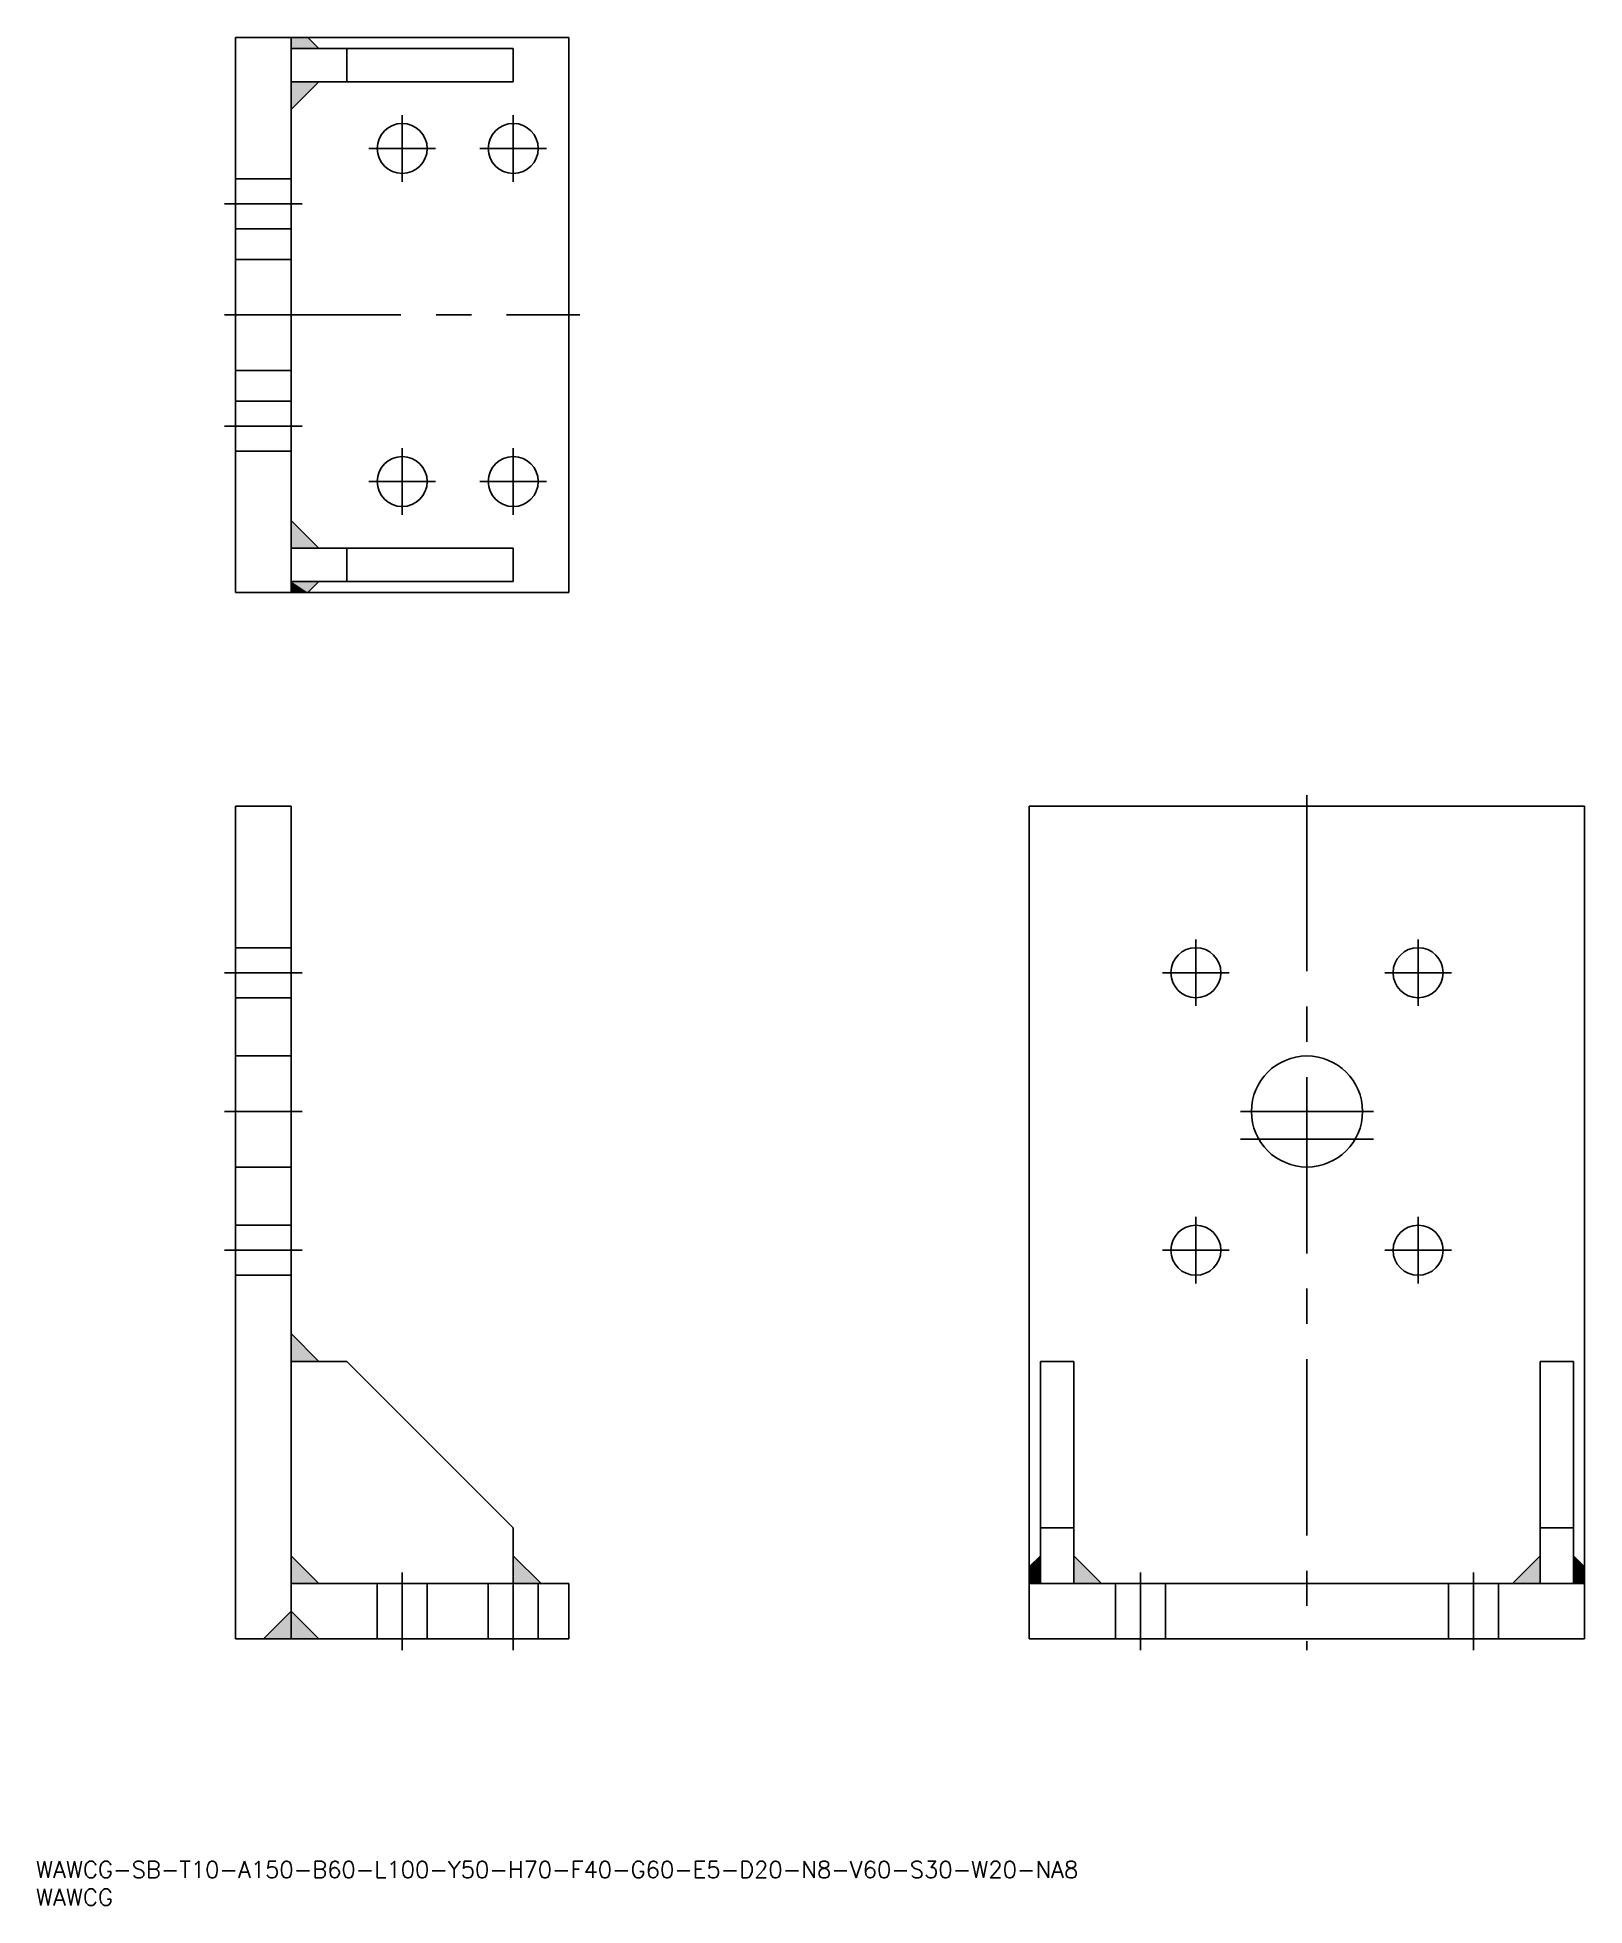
# Model space of a CAD drawing. Extents: x 0 to 279, y 0 to 336.
import ezdxf

# ---------------------------------------------------------------- set-up
doc = ezdxf.new("R2010")
doc.units = 0
doc.linetypes.add('CENTER', pattern=[50.8, 31.75, -6.35, 6.35, -6.35])
doc.linetypes.add('DASHED', pattern=[19.05, 12.7, -6.35])
doc.layers.get('0').update_dxf_attribs({"linetype": 'CONTINUOUS'})
doc.layers.add('CENTER', color=1, linetype='CENTER')
doc.styles.get("Standard").update_dxf_attribs({"font": 'txt.shx', "height": 3, "bigfont": 'bigfont.shx'})

# ---------------------------------------------------------------- blocks, each defined once
blk = doc.blocks.new('*U1')
at = {"color": 7, "linetype": 'CONTINUOUS'}
blk.add_text('WAWCG-SB-T10-A150-B60-L100-Y50-H70-F40-G60-E5-D20-N8-V60-S30-W20-NA8', height=3, dxfattribs=at).set_placement((0, 5))
blk = doc.blocks.new('*U2')
at = {"color": 7, "linetype": 'CONTINUOUS'}
blk.add_text('WAWCG', height=3, dxfattribs=at).set_placement((0, 0))
blk = doc.blocks.new('*U3')
at = {"color": 7, "linetype": 'CONTINUOUS'}
for p, q in [((180.891983, 63.026256), (178.891983, 61.026256)), ((178.891983, 61.026256), (178.891983, 58.026256)), ((180.891983, 61.026256), (180.891983, 63.026256)), ((180.891983, 61.026256), (180.891983, 58.026256))]:
    blk.add_line(p, q, dxfattribs=at)
for points in [[(180.891983, 63.026256), (178.891983, 61.026256), (180.891983, 61.026256)], [(178.891983, 61.026256), (178.891983, 58.026256), (180.891983, 58.026256)]]:
    blk.add_solid(points, dxfattribs=at)
at = {"color": 7, "linetype": 'CONTINUOUS', "extrusion": (0, 0, -1)}
blk.add_solid([(-178.891983, 61.026256), (-180.891983, 61.026256), (-180.891983, 58.026256)], dxfattribs=at)
blk = doc.blocks.new('*U4')
at = {"color": 7, "linetype": 'CONTINUOUS'}
for p, q in [((45.964051, 336.47943), (45.964051, 334.47943)), ((48.964051, 336.47943), (50.964051, 334.47943))]:
    blk.add_line(p, q, dxfattribs=at)
blk.add_solid([(45.964051, 336.47943), (45.964051, 334.47943), (50.964051, 334.47943)], dxfattribs=at)
at = {"color": 7, "linetype": 'CONTINUOUS', "extrusion": (0, 0, -1)}
blk.add_solid([(-45.964051, 336.47943), (-48.964051, 336.47943), (-50.964051, 334.47943)], dxfattribs=at)
blk = doc.blocks.new('*U5')
at = {"color": 7, "linetype": 'CONTINUOUS'}
for p, q in [((50.964051, 328.47943), (45.964051, 323.47943)), ((45.964051, 323.47943), (45.964051, 328.47943))]:
    blk.add_line(p, q, dxfattribs=at)
at = {"color": 7, "linetype": 'CONTINUOUS', "extrusion": (0, 0, -1)}
blk.add_solid([(-45.964051, 328.47943), (-50.964051, 328.47943), (-45.964051, 323.47943)], dxfattribs=at)
blk = doc.blocks.new('*U6')
at = {"color": 7, "linetype": 'CONTINUOUS'}
for p, q in [((45.964051, 103.026256), (45.964051, 98.026256)), ((50.964051, 98.026256), (45.964051, 103.026256))]:
    blk.add_line(p, q, dxfattribs=at)
blk.add_solid([(45.964051, 103.026256), (45.964051, 98.026256), (50.964051, 98.026256)], dxfattribs=at)
blk = doc.blocks.new('*U7')
at = {"color": 7, "linetype": 'CONTINUOUS'}
for p, q in [((45.964051, 63.026256), (45.964051, 58.026256)), ((50.964051, 58.026256), (45.964051, 63.026256))]:
    blk.add_line(p, q, dxfattribs=at)
blk.add_solid([(45.964051, 63.026256), (45.964051, 58.026256), (50.964051, 58.026256)], dxfattribs=at)
blk = doc.blocks.new('*U8')
at = {"color": 7, "linetype": 'CONTINUOUS'}
for p, q in [((85.964051, 63.026256), (85.964051, 58.026256)), ((90.964051, 58.026256), (85.964051, 63.026256))]:
    blk.add_line(p, q, dxfattribs=at)
blk.add_solid([(85.964051, 63.026256), (85.964051, 58.026256), (90.964051, 58.026256)], dxfattribs=at)
blk = doc.blocks.new('*U9')
at = {"color": 7, "linetype": 'CONTINUOUS'}
for p, q in [((45.964051, 53.026256), (45.964051, 48.026256)), ((50.964051, 48.026256), (45.964051, 53.026256))]:
    blk.add_line(p, q, dxfattribs=at)
blk.add_solid([(45.964051, 53.026256), (45.964051, 48.026256), (50.964051, 48.026256)], dxfattribs=at)
blk = doc.blocks.new('*U10')
at = {"color": 7, "linetype": 'CONTINUOUS'}
for p, q in [((45.964051, 53.026256), (40.964051, 48.026256)), ((45.964051, 48.026256), (45.964051, 53.026256))]:
    blk.add_line(p, q, dxfattribs=at)
blk.add_solid([(45.964051, 53.026256), (40.964051, 48.026256), (45.964051, 48.026256)], dxfattribs=at)
blk = doc.blocks.new('*U11')
at = {"color": 7, "linetype": 'CONTINUOUS'}
for p, q in [((186.891983, 63.026256), (186.891983, 58.026256)), ((191.891983, 58.026256), (186.891983, 63.026256))]:
    blk.add_line(p, q, dxfattribs=at)
blk.add_solid([(186.891983, 63.026256), (186.891983, 58.026256), (191.891983, 58.026256)], dxfattribs=at)
blk = doc.blocks.new('*U12')
at = {"color": 7, "linetype": 'CONTINUOUS'}
for p, q in [((45.964051, 238.47943), (45.964051, 236.47943)), ((50.964051, 238.47943), (48.964051, 236.47943))]:
    blk.add_line(p, q, dxfattribs=at)
blk.add_solid([(45.964051, 238.47943), (45.964051, 236.47943), (48.964051, 236.47943)], dxfattribs=at)
at = {"color": 7, "linetype": 'CONTINUOUS', "extrusion": (0, 0, -1)}
blk.add_solid([(-45.964051, 238.47943), (-50.964051, 238.47943), (-48.964051, 236.47943)], dxfattribs=at)
blk = doc.blocks.new('*U13')
at = {"color": 7, "linetype": 'CONTINUOUS'}
for p, q in [((45.964051, 249.47943), (45.964051, 244.47943)), ((50.964051, 244.47943), (45.964051, 249.47943))]:
    blk.add_line(p, q, dxfattribs=at)
blk.add_solid([(45.964051, 249.47943), (45.964051, 244.47943), (50.964051, 244.47943)], dxfattribs=at)
blk = doc.blocks.new('*U14')
at = {"color": 7, "linetype": 'CONTINUOUS'}
for p, q in [((276.891983, 63.026256), (276.891983, 61.026256)), ((278.891983, 61.026256), (276.891983, 63.026256)), ((276.891983, 61.026256), (276.891983, 58.026256)), ((278.891983, 61.026256), (278.891983, 58.026256))]:
    blk.add_line(p, q, dxfattribs=at)
for points in [[(276.891983, 63.026256), (276.891983, 61.026256), (278.891983, 61.026256)], [(276.891983, 61.026256), (276.891983, 58.026256), (278.891983, 58.026256)]]:
    blk.add_solid(points, dxfattribs=at)
at = {"color": 7, "linetype": 'CONTINUOUS', "extrusion": (0, 0, -1)}
blk.add_solid([(-276.891983, 61.026256), (-278.891983, 61.026256), (-278.891983, 58.026256)], dxfattribs=at)
blk = doc.blocks.new('*U15')
at = {"color": 7, "linetype": 'CONTINUOUS'}
for p, q in [((270.891983, 63.026256), (265.891983, 58.026256)), ((270.891983, 58.026256), (270.891983, 63.026256))]:
    blk.add_line(p, q, dxfattribs=at)
blk.add_solid([(270.891983, 63.026256), (265.891983, 58.026256), (270.891983, 58.026256)], dxfattribs=at)

msp = doc.modelspace()

# ---------------------------------------------------------------- linework, layer by layer
at = {"color": 7, "linetype": 'CONTINUOUS'}
for p, q in [((95.964051, 336.47943), (35.964051, 336.47943)), ((35.964051, 336.47943), (35.964051, 236.47943)), ((45.964051, 336.47943), (45.964051, 236.47943)), ((45.964051, 336.47943), (45.964051, 236.47943)), ((48.964051, 336.47943), (50.964051, 334.47943)), ((95.964051, 236.47943), (95.964051, 336.47943)), ((45.964051, 334.47943), (85.964051, 334.47943)), ((55.964051, 328.47943), (55.964051, 334.47943)), ((85.964051, 334.47943), (85.964051, 328.47943)), ((45.964051, 328.47943), (85.964051, 328.47943)), ((45.964051, 323.47943), (50.964051, 328.47943)), ((45.964051, 249.47943), (50.964051, 244.47943)), ((45.964051, 244.47943), (85.964051, 244.47943)), ((55.964051, 244.47943), (55.964051, 238.47943)), ((85.964051, 238.47943), (85.964051, 244.47943)), ((35.964051, 236.47943), (95.964051, 236.47943)), ((45.964051, 238.47943), (85.964051, 238.47943)), ((48.964051, 236.47943), (50.964051, 238.47943)), ((35.964051, 48.026256), (35.964051, 198.026256)), ((35.964051, 198.026256), (45.964051, 198.026256)), ((45.964051, 48.026256), (45.964051, 198.026256)), ((178.891983, 48.026256), (178.891983, 198.026256)), ((178.891983, 198.026256), (278.891983, 198.026256)), ((278.891983, 198.026256), (278.891983, 48.026256)), ((45.964051, 103.026256), (50.964051, 98.026256)), ((55.964051, 98.026256), (45.964051, 98.026256)), ((55.964051, 98.026256), (85.964051, 68.026256)), ((180.891983, 98.026256), (180.891983, 58.026256)), ((186.891983, 98.026256), (180.891983, 98.026256)), ((186.891983, 98.026256), (186.891983, 58.026256)), ((270.891983, 98.026256), (270.891983, 58.026256)), ((270.891983, 98.026256), (276.891983, 98.026256)), ((276.891983, 98.026256), (276.891983, 58.026256)), ((85.964051, 58.026256), (85.964051, 68.026256)), ((180.891983, 68.026256), (186.891983, 68.026256)), ((276.891983, 68.026256), (270.891983, 68.026256)), ((45.964051, 63.026256), (50.964051, 58.026256)), ((85.964051, 63.026256), (90.964051, 58.026256)), ((180.891983, 63.026256), (178.891983, 61.026256)), ((186.891983, 63.026256), (191.891983, 58.026256)), ((270.891983, 63.026256), (265.891983, 58.026256)), ((276.891983, 63.026256), (278.891983, 61.026256)), ((95.964051, 58.026256), (45.964051, 58.026256)), ((95.964051, 48.026256), (95.964051, 58.026256)), ((278.891983, 58.026256), (178.891983, 58.026256)), ((45.964051, 53.026256), (40.964051, 48.026256)), ((45.964051, 53.026256), (50.964051, 48.026256)), ((95.964051, 48.026256), (35.964051, 48.026256)), ((278.891983, 48.026256), (178.891983, 48.026256))]:
    msp.add_line(p, q, dxfattribs=at)
at = {"color": 3, "linetype": 'DASHED'}
for p, q in [((45.964051, 310.97943), (35.964051, 310.97943)), ((45.964051, 301.97943), (35.964051, 301.97943)), ((45.964051, 296.47943), (35.964051, 296.47943)), ((45.964051, 276.47943), (35.964051, 276.47943)), ((45.964051, 270.97943), (35.964051, 270.97943)), ((45.964051, 261.97943), (35.964051, 261.97943)), ((45.964051, 172.526256), (35.964051, 172.526256)), ((45.964051, 163.526256), (35.964051, 163.526256)), ((45.964051, 153.026256), (35.964051, 153.026256)), ((45.964051, 133.026256), (35.964051, 133.026256)), ((45.964051, 122.526256), (35.964051, 122.526256)), ((45.964051, 113.526256), (35.964051, 113.526256)), ((61.464051, 58.026256), (61.464051, 48.026256)), ((70.464051, 58.026256), (70.464051, 48.026256)), ((81.464051, 58.026256), (81.464051, 48.026256)), ((90.464051, 58.026256), (90.464051, 48.026256)), ((194.391983, 58.026256), (194.391983, 48.026256)), ((203.391983, 58.026256), (203.391983, 48.026256)), ((254.391983, 58.026256), (254.391983, 48.026256)), ((263.391983, 58.026256), (263.391983, 48.026256))]:
    msp.add_line(p, q, dxfattribs=at)
at = {"color": 7, "linetype": 'CONTINUOUS'}
for centre, radius in [((65.964051, 316.47943), 4.5), ((85.964051, 316.47943), 4.5), ((65.964051, 256.47943), 4.5), ((85.964051, 256.47943), 4.5), ((208.891983, 168.026256), 4.5), ((248.891983, 168.026256), 4.5), ((228.891983, 143.026256), 10), ((208.891983, 118.026256), 4.5), ((248.891983, 118.026256), 4.5)]:
    msp.add_circle(centre, radius, dxfattribs=at)
at = {"layer": 'CENTER', "color": 1, "linetype": 'CENTER'}
for p, q in [((65.964051, 322.47943), (65.964051, 310.47943)), ((85.964051, 322.47943), (85.964051, 310.47943)), ((59.964051, 316.47943), (71.964051, 316.47943)), ((79.964051, 316.47943), (91.964051, 316.47943)), ((47.964051, 306.47943), (33.964051, 306.47943)), ((33.964051, 286.47943), (97.964051, 286.47943)), ((47.964051, 266.47943), (33.964051, 266.47943)), ((65.964051, 262.47943), (65.964051, 250.47943)), ((85.964051, 262.47943), (85.964051, 250.47943)), ((59.964051, 256.47943), (71.964051, 256.47943)), ((79.964051, 256.47943), (91.964051, 256.47943)), ((228.891983, 200.026256), (228.891983, 46.026256)), ((208.891983, 174.026256), (208.891983, 162.026256)), ((248.891983, 174.026256), (248.891983, 162.026256)), ((47.964051, 168.026256), (33.964051, 168.026256)), ((214.891983, 168.026256), (202.891983, 168.026256)), ((242.891983, 168.026256), (254.891983, 168.026256)), ((47.964051, 143.026256), (33.964051, 143.026256)), ((240.891983, 143.026256), (216.891983, 143.026256)), ((240.891983, 138.026256), (216.891983, 138.026256)), ((208.891983, 124.026256), (208.891983, 112.026256)), ((248.891983, 124.026256), (248.891983, 112.026256)), ((47.964051, 118.026256), (33.964051, 118.026256)), ((214.891983, 118.026256), (202.891983, 118.026256)), ((242.891983, 118.026256), (254.891983, 118.026256)), ((65.964051, 60.026256), (65.964051, 46.026256)), ((85.964051, 60.026256), (85.964051, 46.026256)), ((198.891983, 60.026256), (198.891983, 46.026256)), ((258.891983, 60.026256), (258.891983, 46.026256))]:
    msp.add_line(p, q, dxfattribs=at)

# ---------------------------------------------------------------- block references
at = {"color": 7, "linetype": 'CONTINUOUS'}
for name in ['*U4', '*U5', '*U13', '*U12', '*U6', '*U7', '*U8', '*U3', '*U11', '*U15', '*U14', '*U10', '*U9', '*U1', '*U2']:
    msp.add_blockref(name, (0, 0), dxfattribs=at)

doc.saveas('drawing.dxf')
